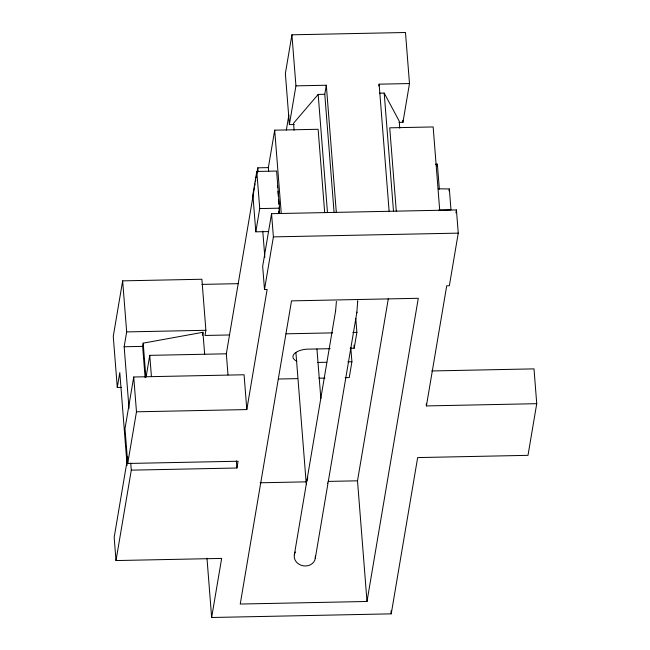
<?xml version="1.0" encoding="UTF-8"?>
<svg xmlns="http://www.w3.org/2000/svg" width="650" height="650" viewBox="0 0 650 650"><rect width="100%" height="100%" fill="white"/><g stroke="black" fill="none" stroke-linecap="round" stroke-linejoin="round"><path stroke-width="0.97" d="M356.85 312.358L357.679 301.535M357.671 301.689L357.711 300.682M336.416 301.446L335.595 310.911M315.258 558.561L356.809 312.674M356.777 312.934L356.882 312.106M335.522 311.35L335.636 310.643M229.32 334.969L205.026 335.465L205.896 330.298L201.882 279.248L122.655 280.857L113.263 336.391L117.276 387.441L121.29 387.359M117.276 387.441L119.795 372.588L127.099 465.473M129.009 408.346L124.158 346.759L126.669 331.906L122.655 280.857M127.733 463.474L136.476 411.808L246.813 409.573L244.075 374.766L133.729 377L124.995 428.667L127.733 463.474L238.079 461.232L236.933 468.008L131.292 470.153L116.001 560.56L221.642 558.415L211.648 617.5L391.227 613.852L417.657 457.584L528.003 455.341L536.738 403.683L533.999 368.875L431.754 370.955M145.112 377.683L142.651 346.377L143.195 343.151L202.93 332.288L204.677 354.502M127.79 456.869L114.173 537.355L116.001 560.56M146.161 376.594L149.752 355.355L226.338 353.803L254.418 187.826M202.426 335.27L202.93 332.288M278.509 211.364L278.663 213.338L279.533 208.171L276.616 171.048L256.807 171.446L252.874 194.691L255.799 231.822L268.669 231.562M254.751 185.827L255.092 183.828M255.434 181.829L255.767 179.822M256.108 177.824L256.449 175.825M256.783 173.826L257.798 167.83L268.361 167.611L274.698 130.162L318.126 129.277L324.683 212.672M255.799 231.822L259.732 208.577L256.807 171.446M399.1 122.371L402.943 122.298L409.492 83.549L405.478 32.5L291.915 34.808L285.366 73.547L289.38 124.605L294.182 124.508M536.738 403.683L426.4 405.925L446.712 285.813L449.353 285.764L458.258 233.131L456.43 209.926L271.562 213.679L262.665 266.313L264.493 289.518L267.134 289.461L246.813 409.573M286.317 130.171L288.844 115.213M289.38 124.605L295.937 85.857L291.915 34.808M264.493 289.518L273.39 236.884L271.562 213.679M334.076 212.412L324.773 94.282L326.308 85.239L295.937 85.857M294.336 554.848L306.28 484.209L295.929 352.674M306.751 481.447L335.571 311.082M378.82 85.979L379.121 84.167L409.492 83.549M350.797 347.636L351.91 361.757L349.229 377.577L345.183 377.658M350.179 348.278L354.201 348.197L356.874 332.377L355.777 318.362M366.998 601.477L418.283 298.293L291.517 300.869L240.24 604.045L366.998 601.477L357.508 480.813L388.31 298.699M437.044 166.181L437.377 164.182L435.459 164.222M449.004 190.938L449.337 188.955L438.222 188.809M455.926 212.908L456.43 209.926M306.865 480.837L307.117 479.789M307.231 479.383L307.539 478.392M307.621 478.164L307.816 477.644M324.773 94.282L318.175 94.413L293.564 123.232L294.117 130.301M379.478 93.169L384.199 93.072L399.197 121.087L399.75 128.156M259.732 208.577L279.533 208.171M438.815 210.088L450.978 209.836L449.337 188.955M273.39 236.884L458.258 233.131M202.02 284.391L238.469 283.652M126.669 331.906L205.896 330.298M286.016 333.816L332.581 332.873M352.828 332.459L356.874 332.377M124.158 346.759L142.651 346.377M330.086 348.684L307.986 349.139A13.943 6.719 -4.5 0 0 294.263 353.795A13.943 6.719 -4.5 0 0 296.839 361.197M317.744 362.448L326.787 362.269M347.888 361.839L351.91 361.757M278.371 379.015L297.602 378.625M318.858 378.194L324.935 378.072M260.146 482.788L306.8 481.837M328.096 481.406L357.508 480.813M437.377 164.182L439.359 189.296M439.717 210.332L433.152 126.945L389.724 127.822L396.289 211.217M426.238 403.934L426.4 405.925M402.781 120.291L402.943 122.298M384.199 93.072L393.494 211.209M379.121 84.167L389.139 211.388M390.991 610.837L391.227 613.852M353.966 345.174L354.201 348.197M326.308 85.239L336.318 212.461M318.175 94.413L327.47 212.55M316.948 349.001L320.856 398.661M274.698 130.162L281.263 213.557M277.436 185.347L277.599 187.338M277.908 191.311L278.298 196.284M278.533 199.274L278.923 204.246M279.159 207.228L279.63 213.192M268.361 167.611L268.678 171.632M257.798 167.83L258.115 171.844M262.779 231.124L264.834 257.254M236.373 460.948L236.933 468.008M226.338 353.803L228.004 374.904M206.976 558.171L211.648 617.5M149.752 355.355L151.418 376.456M143.195 343.151L145.893 377.479M133.729 377L136.476 411.808M130.739 463.093L131.292 470.153M327.494 483.048L327.519 483.559M315.315 556.075A10.627 9.246 9.6 0 1 303.631 565.874A10.627 9.246 9.6 0 1 294.791 553.256M295.019 552.744A10.627 9.246 9.6 0 1 295.425 552.004M306.434 484.218L306.467 483.632L306.434 484.218"/></g></svg>
